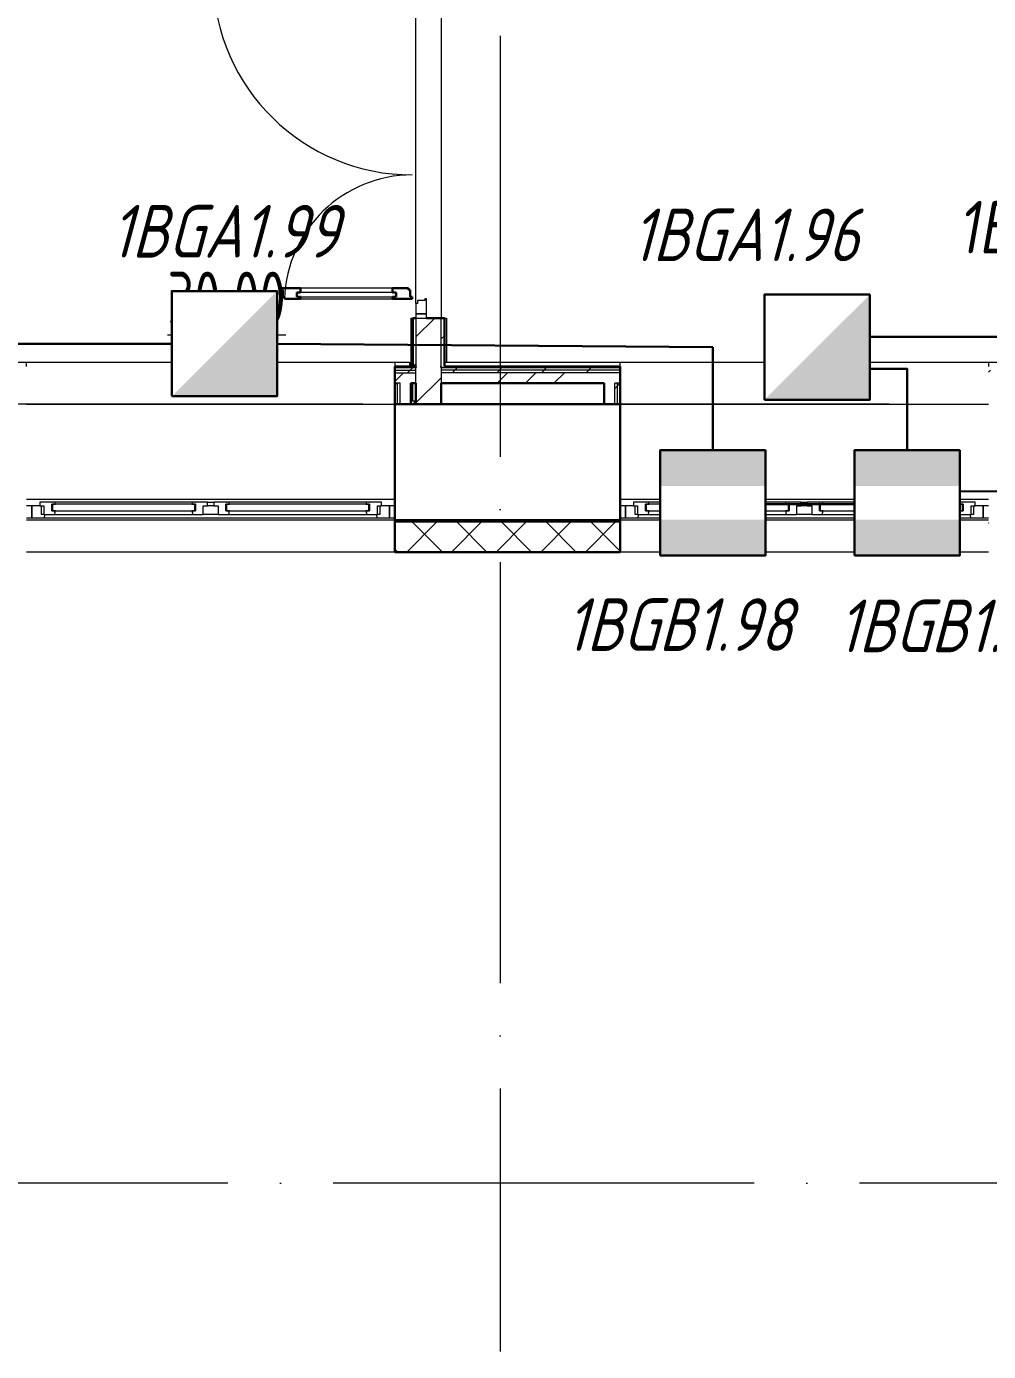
# Model space of a CAD drawing. Header units: millimetres. Extents: x -259793 to 1187961, y -549744 to 43070.
# Drawn here: x -54906 to -50336, y 10956 to 17251 of the extents above; entities that cross this region are included whole.
import ezdxf
from ezdxf import colors
from ezdxf.entities.mleader import LeaderData, LeaderLine
from ezdxf.enums import TextEntityAlignment as Align
from ezdxf.math import Vec2, Vec3

# ---------------------------------------------------------------- set-up
doc = ezdxf.new("R2010")
doc.units = ezdxf.units.MM
doc.linetypes.add('ADSK_Линия сетки', pattern=[25, 20, -2.5, 0, -2.5])
for name, color, linetype, lineweight in [('_ Окна', 7, 'Continuous', 9), ('RC-Выноски', 7, 'Continuous', 0), ('RC-Извещатели_охранные', 5, 'Continuous', 30), ('RC-Линии_связи-Адресные', 5, 'Continuous', 30), ('Двери', 252, 'Continuous', 9), ('лс', 5, 'Continuous', 30), ('Марки помещений', 252, 'Continuous', 20), ('Ограждение', 252, 'Continuous', 9), ('Окна', 252, 'Continuous', 9), ('Оси', 252, 'Continuous', 9), ('Стены внутренние', 7, 'Continuous', 18), ('Стены наружные', 7, 'Continuous', 18), ('Стены штриховка', 7, 'Continuous', 9)]:
    doc.layers.add(name, color=color, linetype=linetype, lineweight=lineweight)
doc.layers.add('RC-Позиционные_обозначения', color=7, linetype='Continuous')
doc.layers.add('Двери открывание', color=7, linetype='Continuous', lineweight=9, true_color=0xc0c0c0)
doc.styles.add('GOST Common_3', font='', dxfattribs={"height": 3.5})
doc.styles.add('RubezhCAD', font='', dxfattribs={"oblique": 10})
doc.styles.get("Standard").update_dxf_attribs({"font": ''})
doc.styles.get('GOST Common_3').set_extended_font_data('GOST 2.304 type A')
doc.styles.get('RubezhCAD').set_extended_font_data('GOST type A')
doc.styles.get('Standard').set_extended_font_data('GOST type B')

# ---------------------------------------------------------------- blocks, each defined once
blk = doc.blocks.new('RC-UGO-IOZ-02')
at = {"layer": 'RC-Извещатели_охранные'}
blk.add_attdef('PSTN', text='', height=2.5, dxfattribs=at).set_placement((0.977, 2.603), align=Align.BOTTOM_LEFT)
blk.add_wipeout([(2.5, -2.5), (2.5, 2.5), (-2.5, 2.5), (-2.5, -2.5)]).dxf.layer = 'RC-Извещатели_охранные'
blk.add_wipeout([(-2.5, -2.5), (-2.5, 2.5), (2.5, 2.5), (2.5, -2.5)]).dxf.layer = 'RC-Извещатели_охранные'
h = blk.add_hatch(color=256, dxfattribs=at)
h.dxf.hatch_style = 1
h.paths.add_polyline_path([(2.5, -2.5), (2.5, 2.5), (0, 0), (-2.5, -2.5)])
blk.add_lwpolyline([(-2.5, -2.5), (2.5, -2.5), (2.5, 2.5), (-2.5, 2.5)], close=True, dxfattribs=at)
blk = doc.blocks.new('RC-UGO-IOPPA-01')
at = {"layer": 'RC-Извещатели_охранные'}
blk.add_attdef('PSTN', text='', height=2.5, dxfattribs=at).set_placement((0.977, 2.603), align=Align.BOTTOM_LEFT)
blk.add_wipeout([(2.5, -2.5), (2.5, 2.5), (-2.5, 2.5), (-2.5, -2.5)]).dxf.layer = 'RC-Извещатели_охранные'
blk.add_wipeout([(-2.5, -2.5), (-2.5, 2.5), (2.5, 2.5), (2.5, -2.5)]).dxf.layer = 'RC-Извещатели_охранные'
h = blk.add_hatch(color=256, dxfattribs=at)
h.dxf.hatch_style = 1
h.paths.add_polyline_path([(2.5, -2.5), (2.5, 2.5), (0, 0)])
blk.add_lwpolyline([(-2.5, -2.5), (2.5, -2.5), (2.5, 2.5), (-2.5, 2.5)], close=True, dxfattribs=at)
blk = doc.blocks.new('RC-UGO-IOM-02')
at = {"layer": 'RC-Извещатели_охранные'}
blk.add_point((0, 0), dxfattribs=at)
blk.add_attdef('PSTN', text='', height=2.5, dxfattribs=at).set_placement((0.977, 2.603), align=Align.BOTTOM_LEFT)
blk.add_wipeout([(2.5, -2.5), (2.5, 2.5), (-2.5, 2.5), (-2.5, -2.5)]).dxf.layer = 'RC-Извещатели_охранные'
blk.add_wipeout([(-2.5, -2.5), (-2.5, 2.5), (2.5, 2.5), (2.5, -2.5)]).dxf.layer = 'RC-Извещатели_охранные'
h = blk.add_hatch(color=256, dxfattribs=at)
h.dxf.hatch_style = 1
h.paths.add_polyline_path([(2.5, 0.8), (2.5, 2.506), (-2.5, 2.499), (-2.5, 0.8)])
h = blk.add_hatch(color=256, dxfattribs=at)
h.dxf.hatch_style = 1
h.paths.add_polyline_path([(2.5, -2.5), (2.5, -0.794), (-2.5, -0.801), (-2.5, -2.5)])
blk.add_lwpolyline([(-2.5, -2.5), (2.5, -2.5), (2.5, 2.5), (-2.5, 2.5)], close=True, dxfattribs=at)
blk = doc.blocks.new('1 этаж')
at = {"layer": '_ Окна', "color": 251, "lineweight": 18, "true_color": 0x636466}
for p, q in [((-54786.8, 14991.3), (-54842.8, 14991.3)), ((-54842.8, 14991.3), (-54842.8, 14974.3)), ((-54785.8, 14990.3), (-54786.8, 14991.3)), ((-54784.8, 14991.3), (-54785.8, 14990.3)), ((-54770.2, 14991.3), (-54784.8, 14991.3)), ((-54767.8, 14982.3), (-54770.2, 14991.3)), ((-54118.4, 14991.3), (-54120.8, 14982.3)), ((-54103.8, 14991.3), (-54118.4, 14991.3)), ((-54102.8, 14990.3), (-54103.8, 14991.3)), ((-54101.8, 14991.3), (-54102.8, 14990.3)), ((-54045.8, 14991.3), (-54101.8, 14991.3)), ((-54045.8, 14974.3), (-54045.8, 14991.3)), ((-53959.8, 14991.3), (-54015.8, 14991.3)), ((-54015.8, 14991.3), (-54015.8, 14974.3)), ((-53958.8, 14990.3), (-53959.8, 14991.3)), ((-53957.8, 14991.3), (-53958.8, 14990.3)), ((-53943.2, 14991.3), (-53957.8, 14991.3)), ((-53940.8, 14982.3), (-53943.2, 14991.3)), ((-53291.4, 14991.3), (-53293.8, 14982.3)), ((-53276.8, 14991.3), (-53291.4, 14991.3)), ((-53275.8, 14990.3), (-53276.8, 14991.3)), ((-53274.8, 14991.3), (-53275.8, 14990.3)), ((-53218.8, 14991.3), (-53274.8, 14991.3)), ((-53218.8, 14974.3), (-53218.8, 14991.3)), ((-51966.8, 14991.3), (-52022.8, 14991.3)), ((-52022.8, 14991.3), (-52022.8, 14974.3)), ((-51965.8, 14990.3), (-51966.8, 14991.3)), ((-51964.8, 14991.3), (-51965.8, 14990.3)), ((-51950.2, 14991.3), (-51964.8, 14991.3)), ((-51947.8, 14982.3), (-51950.2, 14991.3)), ((-51298.4, 14991.3), (-51300.8, 14982.3)), ((-51283.8, 14991.3), (-51298.4, 14991.3)), ((-51282.8, 14990.3), (-51283.8, 14991.3)), ((-51281.8, 14991.3), (-51282.8, 14990.3)), ((-51225.8, 14991.3), (-51281.8, 14991.3)), ((-51225.8, 14974.3), (-51225.8, 14991.3)), ((-51139.8, 14991.3), (-51195.8, 14991.3)), ((-51195.8, 14991.3), (-51195.8, 14974.3)), ((-51138.8, 14990.3), (-51139.8, 14991.3)), ((-51137.8, 14991.3), (-51138.8, 14990.3)), ((-51123.2, 14991.3), (-51137.8, 14991.3)), ((-51120.8, 14982.3), (-51123.2, 14991.3)), ((-50471.4, 14991.3), (-50473.8, 14982.3)), ((-50456.8, 14991.3), (-50471.4, 14991.3)), ((-50455.8, 14990.3), (-50456.8, 14991.3)), ((-50454.8, 14991.3), (-50455.8, 14990.3)), ((-50398.8, 14991.3), (-50454.8, 14991.3)), ((-50398.8, 14974.3), (-50398.8, 14991.3)), ((-54842.8, 14974.3), (-54880.8, 14974.3)), ((-54880.8, 14974.3), (-54880.8, 14916.3)), ((-54842.8, 14974.3), (-54822.8, 14974.3)), ((-54834.8, 14933.3), (-54834.8, 14974.3)), ((-54822.8, 14933.3), (-54834.8, 14933.3)), ((-54822.8, 14974.3), (-54822.8, 14933.3)), ((-54822.8, 14933.3), (-54772.4, 14933.3)), ((-54821.4, 14916.3), (-54816.8, 14933.3)), ((-54785.8, 14950.3), (-54785.8, 14982.3)), ((-54785.8, 14982.3), (-54767.8, 14982.3)), ((-54767.8, 14950.3), (-54785.8, 14950.3)), ((-54772.4, 14933.3), (-54767.8, 14950.3)), ((-54120.8, 14982.3), (-54102.8, 14982.3)), ((-54102.8, 14950.3), (-54120.8, 14950.3)), ((-54120.8, 14950.3), (-54116.2, 14933.3)), ((-54116.2, 14933.3), (-54065.8, 14933.3)), ((-54102.8, 14982.3), (-54102.8, 14950.3)), ((-54065.8, 14933.3), (-54065.8, 14974.3)), ((-54065.8, 14974.3), (-54045.8, 14974.3)), ((-54015.8, 14974.3), (-53995.8, 14974.3)), ((-53995.8, 14974.3), (-53995.8, 14933.3)), ((-53995.8, 14933.3), (-53945.4, 14933.3)), ((-53958.8, 14950.3), (-53958.8, 14982.3)), ((-53958.8, 14982.3), (-53940.8, 14982.3)), ((-53940.8, 14950.3), (-53958.8, 14950.3)), ((-53945.4, 14933.3), (-53940.8, 14950.3)), ((-53293.8, 14982.3), (-53275.8, 14982.3)), ((-53275.8, 14950.3), (-53293.8, 14950.3)), ((-53293.8, 14950.3), (-53289.2, 14933.3)), ((-53289.2, 14933.3), (-53238.8, 14933.3)), ((-53275.8, 14982.3), (-53275.8, 14950.3)), ((-53244.8, 14933.3), (-53240.2, 14916.3)), ((-53238.8, 14933.3), (-53238.8, 14974.3)), ((-53238.8, 14974.3), (-53218.8, 14974.3)), ((-53226.8, 14933.3), (-53238.8, 14933.3)), ((-53226.8, 14974.3), (-53226.8, 14933.3)), ((-53180.8, 14974.3), (-53218.8, 14974.3)), ((-53180.8, 14916.3), (-53180.8, 14974.3)), ((-52022.8, 14974.3), (-52060.8, 14974.3)), ((-52060.8, 14974.3), (-52060.8, 14916.3)), ((-52022.8, 14974.3), (-52002.8, 14974.3)), ((-52014.8, 14933.3), (-52014.8, 14974.3)), ((-52002.8, 14933.3), (-52014.8, 14933.3)), ((-52002.8, 14974.3), (-52002.8, 14933.3)), ((-52002.8, 14933.3), (-51952.4, 14933.3)), ((-52001.4, 14916.3), (-51996.8, 14933.3)), ((-51965.8, 14950.3), (-51965.8, 14982.3)), ((-51965.8, 14982.3), (-51947.8, 14982.3)), ((-51947.8, 14950.3), (-51965.8, 14950.3)), ((-51952.4, 14933.3), (-51947.8, 14950.3)), ((-51300.8, 14982.3), (-51282.8, 14982.3)), ((-51282.8, 14950.3), (-51300.8, 14950.3)), ((-51300.8, 14950.3), (-51296.2, 14933.3)), ((-51296.2, 14933.3), (-51245.8, 14933.3)), ((-51282.8, 14982.3), (-51282.8, 14950.3)), ((-51245.8, 14933.3), (-51245.8, 14974.3)), ((-51245.8, 14974.3), (-51225.8, 14974.3)), ((-51195.8, 14974.3), (-51175.8, 14974.3)), ((-51175.8, 14974.3), (-51175.8, 14933.3)), ((-51175.8, 14933.3), (-51125.4, 14933.3)), ((-51138.8, 14950.3), (-51138.8, 14982.3)), ((-51138.8, 14982.3), (-51120.8, 14982.3)), ((-51120.8, 14950.3), (-51138.8, 14950.3)), ((-51125.4, 14933.3), (-51120.8, 14950.3)), ((-50473.8, 14982.3), (-50455.8, 14982.3)), ((-50455.8, 14950.3), (-50473.8, 14950.3)), ((-50473.8, 14950.3), (-50469.2, 14933.3)), ((-50469.2, 14933.3), (-50418.8, 14933.3)), ((-50455.8, 14982.3), (-50455.8, 14950.3)), ((-50424.8, 14933.3), (-50420.2, 14916.3)), ((-50418.8, 14933.3), (-50418.8, 14974.3)), ((-50418.8, 14974.3), (-50398.8, 14974.3)), ((-50406.8, 14933.3), (-50418.8, 14933.3)), ((-50406.8, 14974.3), (-50406.8, 14933.3)), ((-50360.8, 14974.3), (-50398.8, 14974.3)), ((-50360.8, 14916.3), (-50360.8, 14974.3)), ((-54880.8, 14916.3), (-54821.4, 14916.3)), ((-53240.2, 14916.3), (-53180.8, 14916.3)), ((-52060.8, 14916.3), (-52001.4, 14916.3)), ((-50420.2, 14916.3), (-50360.8, 14916.3))]:
    blk.add_line(p, q, dxfattribs=at)
at = {"layer": '_ Окна', "color": 251, "true_color": 0x636466}
for p, q in [((-54880.8, 14974.3), (-54905.8, 14974.3)), ((-54880.8, 14916.3), (-54880.8, 14974.3)), ((-54782.8, 14982.3), (-54785.8, 14982.3)), ((-54785.8, 14982.3), (-54785.8, 14950.3)), ((-54785.8, 14950.3), (-54782.8, 14950.3)), ((-54105.8, 14982.3), (-54782.8, 14982.3)), ((-54782.8, 14982.3), (-54782.8, 14950.3)), ((-54782.8, 14950.3), (-54782.8, 14982.3)), ((-54782.8, 14950.3), (-54105.8, 14950.3)), ((-54105.8, 14950.3), (-54105.8, 14982.3)), ((-54105.8, 14982.3), (-54105.8, 14950.3)), ((-54102.8, 14982.3), (-54105.8, 14982.3)), ((-54105.8, 14950.3), (-54102.8, 14950.3)), ((-54102.8, 14950.3), (-54102.8, 14982.3)), ((-53955.8, 14982.3), (-53958.8, 14982.3)), ((-53958.8, 14982.3), (-53958.8, 14950.3)), ((-53958.8, 14950.3), (-53955.8, 14950.3)), ((-53278.8, 14982.3), (-53955.8, 14982.3)), ((-53955.8, 14982.3), (-53955.8, 14950.3)), ((-53955.8, 14950.3), (-53955.8, 14982.3)), ((-53955.8, 14950.3), (-53278.8, 14950.3)), ((-53278.8, 14950.3), (-53278.8, 14982.3)), ((-53278.8, 14982.3), (-53278.8, 14950.3)), ((-53275.8, 14982.3), (-53278.8, 14982.3)), ((-53278.8, 14950.3), (-53275.8, 14950.3)), ((-53275.8, 14950.3), (-53275.8, 14982.3)), ((-53155.8, 14974.3), (-53180.8, 14974.3)), ((-53180.8, 14974.3), (-53180.8, 14916.3)), ((-52060.8, 14974.3), (-52085.8, 14974.3)), ((-52060.8, 14916.3), (-52060.8, 14974.3)), ((-51962.8, 14982.3), (-51965.8, 14982.3)), ((-51965.8, 14982.3), (-51965.8, 14950.3)), ((-51965.8, 14950.3), (-51962.8, 14950.3)), ((-51285.8, 14982.3), (-51962.8, 14982.3)), ((-51962.8, 14982.3), (-51962.8, 14950.3)), ((-51962.8, 14950.3), (-51962.8, 14982.3)), ((-51962.8, 14950.3), (-51285.8, 14950.3)), ((-51285.8, 14950.3), (-51285.8, 14982.3)), ((-51285.8, 14982.3), (-51285.8, 14950.3)), ((-51282.8, 14982.3), (-51285.8, 14982.3)), ((-51285.8, 14950.3), (-51282.8, 14950.3)), ((-51282.8, 14950.3), (-51282.8, 14982.3)), ((-51135.8, 14982.3), (-51138.8, 14982.3)), ((-51138.8, 14982.3), (-51138.8, 14950.3)), ((-51138.8, 14950.3), (-51135.8, 14950.3)), ((-50458.8, 14982.3), (-51135.8, 14982.3)), ((-51135.8, 14982.3), (-51135.8, 14950.3)), ((-51135.8, 14950.3), (-51135.8, 14982.3)), ((-51135.8, 14950.3), (-50458.8, 14950.3)), ((-50458.8, 14950.3), (-50458.8, 14982.3)), ((-50458.8, 14982.3), (-50458.8, 14950.3)), ((-50455.8, 14982.3), (-50458.8, 14982.3)), ((-50458.8, 14950.3), (-50455.8, 14950.3)), ((-50455.8, 14950.3), (-50455.8, 14982.3)), ((-50335.8, 14974.3), (-50360.8, 14974.3)), ((-50360.8, 14974.3), (-50360.8, 14916.3)), ((-54905.8, 14916.3), (-54880.8, 14916.3)), ((-53180.8, 14916.3), (-53155.8, 14916.3)), ((-52085.8, 14916.3), (-52060.8, 14916.3)), ((-50360.8, 14916.3), (-50335.8, 14916.3))]:
    blk.add_line(p, q, dxfattribs=at)
at = {"layer": 'Двери', "color": 251, "lineweight": 30, "true_color": 0x636466}
for p, q in [((-53603.8, 16008.3), (-53697.8, 16008.3)), ((-53697.8, 16008.3), (-53697.8, 16000.3)), ((-53697.8, 16000.3), (-53688.8, 16000.3)), ((-53688.8, 16000.3), (-53688.8, 15966.3)), ((-53603.8, 16008.3), (-53603.8, 15988.3)), ((-53091.8, 16008.3), (-53167.8, 16008.3)), ((-53167.8, 16008.3), (-53167.8, 15988.3)), ((-53091.8, 16000.3), (-53091.8, 16008.3)), ((-53082.8, 16000.3), (-53091.8, 16000.3)), ((-53082.8, 15966.3), (-53082.8, 16000.3)), ((-53688.8, 15966.3), (-53679.8, 15966.3)), ((-53679.8, 15966.3), (-53679.8, 15958.3)), ((-53679.8, 15958.3), (-53603.8, 15958.3)), ((-53603.8, 15988.3), (-53621.8, 15988.3)), ((-53621.8, 15988.3), (-53621.8, 15967.3)), ((-53621.8, 15967.3), (-53603.8, 15967.3)), ((-53603.8, 15967.3), (-53603.8, 15958.3)), ((-53167.8, 15988.3), (-53149.8, 15988.3)), ((-53167.8, 15967.3), (-53167.8, 15958.3)), ((-53149.8, 15967.3), (-53167.8, 15967.3)), ((-53167.8, 15958.3), (-53073.8, 15958.3)), ((-53149.8, 15988.3), (-53149.8, 15967.3)), ((-53073.8, 15966.3), (-53082.8, 15966.3)), ((-53073.8, 15958.3), (-53073.8, 15966.3))]:
    blk.add_line(p, q, dxfattribs=at)
at = {"layer": 'Двери', "color": 251, "true_color": 0x636466}
for p, q in [((-53167.8, 16008.3), (-53603.8, 16008.3)), ((-53149.8, 15988.3), (-53621.8, 15988.3)), ((-53621.8, 15988.3), (-53621.8, 15967.3)), ((-53621.8, 15967.3), (-53149.8, 15967.3)), ((-53603.8, 15958.3), (-53167.8, 15958.3)), ((-53149.8, 15967.3), (-53149.8, 15988.3)), ((-53055.8, 15935.3), (-53055.8, 15886.3)), ((-53047.8, 15935.3), (-53055.8, 15935.3)), ((-53013.8, 15949.3), (-53047.8, 15949.3)), ((-53047.8, 15949.3), (-53047.8, 15935.3)), ((-53005.8, 15958.3), (-53013.8, 15958.3)), ((-53013.8, 15958.3), (-53013.8, 15949.3)), ((-53005.8, 15886.3), (-53005.8, 15958.3)), ((-53005.8, 15886.3), (-53055.8, 15886.3)), ((-53055.8, 15886.3), (-53055.8, 15866.3)), ((-53055.8, 15886.3), (-53005.8, 15886.3)), ((-53055.8, 15866.3), (-53005.8, 15866.3)), ((-53005.8, 15866.3), (-53005.8, 15886.3))]:
    blk.add_line(p, q, dxfattribs=at)
at = {"layer": 'Двери открывание', "color": 251, "true_color": 0x636466}
for centre, radius, start, end in [((-53073.8, 17492.3), 946, 181.09026, 270), ((-53073.8, 15940.3), 606, 90, 178.29789)]:
    blk.add_arc(centre, radius, start, end, dxfattribs=at)
at = {"layer": 'Ограждение', "color": 251, "true_color": 0x636466}
for p, q in [((-53080.8, 15866.3), (-53070.8, 15866.3)), ((-53080.8, 15866.3), (-53080.8, 15636.3)), ((-52920.8, 15866.3), (-52910.8, 15866.3)), ((-52910.8, 15866.3), (-52910.8, 15656.3)), ((-58440.9, 15656.3), (-53085.8, 15656.3)), ((-54905.8, 15636.3), (-54905.8, 15656.3)), ((-54905.8, 15656.3), (-53155.8, 15656.3)), ((-53155.8, 15656.3), (-53155.8, 15636.3)), ((-53085.8, 15656.3), (-53085.8, 15636.3)), ((-52920.8, 15656.3), (-49495.8, 15656.3)), ((-52085.8, 15636.3), (-52085.8, 15656.3)), ((-52085.8, 15656.3), (-50335.8, 15656.3)), ((-50335.8, 15656.3), (-50335.8, 15636.3)), ((-53070.8, 15472.3), (-53070.8, 15556.3)), ((-54905.8, 15456.3), (-53155.8, 15456.3)), ((-53071.8, 15472.3), (-53080.8, 15481.3)), ((-52085.8, 15456.3), (-50335.8, 15456.3)), ((-54905.8, 15006.3), (-53155.8, 15006.3)), ((-52085.8, 15006.3), (-50335.8, 15006.3))]:
    blk.add_line(p, q, dxfattribs=at)
at = {"layer": 'Окна', "color": 251, "true_color": 0x636466}
for p, q in [((-54784.8, 14991.3), (-54786.8, 14991.3)), ((-54118.4, 14991.3), (-54770.2, 14991.3)), ((-54101.8, 14991.3), (-54103.8, 14991.3)), ((-54045.8, 14991.3), (-54015.8, 14991.3)), ((-53957.8, 14991.3), (-53959.8, 14991.3)), ((-53291.4, 14991.3), (-53943.2, 14991.3)), ((-53274.8, 14991.3), (-53276.8, 14991.3)), ((-51964.8, 14991.3), (-51966.8, 14991.3)), ((-51298.4, 14991.3), (-51950.2, 14991.3)), ((-51281.8, 14991.3), (-51283.8, 14991.3)), ((-51225.8, 14991.3), (-51195.8, 14991.3)), ((-51137.8, 14991.3), (-51139.8, 14991.3)), ((-50471.4, 14991.3), (-51123.2, 14991.3)), ((-50454.8, 14991.3), (-50456.8, 14991.3)), ((-54772.4, 14933.3), (-54116.2, 14933.3)), ((-53995.8, 14933.3), (-54065.8, 14933.3)), ((-54015.8, 14974.3), (-54045.8, 14974.3)), ((-53945.4, 14933.3), (-53289.2, 14933.3)), ((-51952.4, 14933.3), (-51296.2, 14933.3)), ((-51175.8, 14933.3), (-51245.8, 14933.3)), ((-51195.8, 14974.3), (-51225.8, 14974.3)), ((-51125.4, 14933.3), (-50469.2, 14933.3)), ((-54821.4, 14916.3), (-53240.2, 14916.3)), ((-52001.4, 14916.3), (-50420.2, 14916.3))]:
    blk.add_line(p, q, dxfattribs=at)
at = {"layer": 'Оси', "color": 251, "linetype": 'ADSK_Линия сетки', "ltscale": 100, "true_color": 0x636466}
for p, q in [((-52655.8, 32206.9), (-52655.8, 10956.3)), ((-805.8, 15456.3), (-72528.1, 15456.3)), ((-26448.4, 11756.3), (-72528.1, 11756.3))]:
    blk.add_line(p, q, dxfattribs=at)
at = {"layer": 'Стены внутренние', "color": 251, "lineweight": 30, "true_color": 0x636466}
for p, q in [((-53155.8, 15456.3), (-53155.8, 14906.3)), ((-53055.8, 15456.3), (-53080.8, 15456.3)), ((-52160.8, 15456.3), (-52935.8, 15456.3)), ((-52085.8, 14906.3), (-52085.8, 15456.3)), ((-53155.8, 14906.3), (-52085.8, 14906.3)), ((-53155.8, 14896.3), (-53155.8, 14754.3)), ((-52085.8, 14754.3), (-52085.8, 14896.3)), ((-53155.8, 14754.3), (-52085.8, 14754.3))]:
    blk.add_line(p, q, dxfattribs=at)
at = {"layer": 'Стены внутренние', "color": 251, "true_color": 0x636466}
for p, q in [((-53155.8, 14906.3), (-54905.8, 14906.3)), ((-50335.8, 14906.3), (-52085.8, 14906.3)), ((-53155.8, 14754.3), (-54905.8, 14754.3)), ((-50335.8, 14754.3), (-52085.8, 14754.3))]:
    blk.add_line(p, q, dxfattribs=at)
at = {"layer": 'Стены внутренние', "color": 251, "linetype": 'Continuous', "lineweight": 9, "true_color": 0x636466}
for p, q in [((-53097.7, 14756.3), (-52957.7, 14896.3)), ((-52931.9, 14756.3), (-53071.9, 14896.3)), ((-52885.6, 14756.3), (-52745.6, 14896.3)), ((-52719.8, 14756.3), (-52859.8, 14896.3)), ((-52673.5, 14756.3), (-52533.5, 14896.3)), ((-52507.7, 14756.3), (-52647.7, 14896.3)), ((-52461.3, 14756.3), (-52321.3, 14896.3)), ((-52295.5, 14756.3), (-52435.5, 14896.3)), ((-52249.2, 14756.3), (-52109.2, 14896.3)), ((-52087.8, 14760.7), (-52223.4, 14896.3)), ((-50333.8, 14889.5), (-50335.8, 14893)), ((-53144.1, 14756.3), (-53153.8, 14766)), ((-53045.9, 14756.3), (-53047, 14754.3))]:
    blk.add_line(p, q, dxfattribs=at)
at = {"layer": 'Стены наружные', "color": 251, "true_color": 0x636466}
for p, q in [((-52935.8, 17566.3), (-52935.8, 15866.3)), ((-53055.8, 15935.3), (-53055.8, 17497.3)), ((-53080.8, 15472.3), (-53063.3, 15472.3)), ((-53063.3, 15457.3), (-53080.8, 15457.3)), ((-53063.3, 15457.3), (-53063.3, 15472.3))]:
    blk.add_line(p, q, dxfattribs=at)
at = {"layer": 'Стены наружные', "color": 251, "lineweight": 30, "true_color": 0x636466}
for p, q in [((-53070.8, 15866.3), (-53070.8, 15636.3)), ((-53055.8, 15866.3), (-53070.8, 15866.3)), ((-52920.8, 15866.3), (-53005.8, 15866.3)), ((-52920.8, 15636.3), (-52920.8, 15866.3)), ((-53070.8, 15636.3), (-53155.8, 15636.3)), ((-53155.8, 15636.3), (-53155.8, 15456.3)), ((-53055.8, 15631.3), (-53055.8, 15636.3)), ((-52935.8, 15631.3), (-52935.8, 15636.3)), ((-52085.8, 15636.3), (-52920.8, 15636.3)), ((-52085.8, 15456.3), (-52085.8, 15636.3)), ((-53080.8, 15556.3), (-53055.8, 15556.3)), ((-53080.8, 15456.3), (-53080.8, 15556.3)), ((-53055.8, 15556.3), (-53055.8, 15456.3)), ((-52935.8, 15456.3), (-52935.8, 15556.3)), ((-52935.8, 15556.3), (-52160.8, 15556.3)), ((-52160.8, 15556.3), (-52160.8, 15456.3)), ((-53155.8, 15456.3), (-53080.8, 15456.3)), ((-53055.8, 15456.3), (-52935.8, 15456.3)), ((-52160.8, 15456.3), (-52085.8, 15456.3)), ((-53155.8, 14906.3), (-53155.8, 14896.3)), ((-52085.8, 14896.3), (-52085.8, 14906.3))]:
    blk.add_line(p, q, dxfattribs=at)
at = {"layer": 'Стены наружные', "color": 251, "linetype": 'Continuous', "lineweight": 9, "true_color": 0x636466}
for p, q in [((-53055.8, 15777), (-52966.6, 15866.3)), ((-52935.8, 15766.7), (-52920.8, 15781.7)), ((-53096.3, 15606.3), (-53083.8, 15618.8)), ((-53083.8, 15618.8), (-53071.3, 15631.3)), ((-53071.3, 15631.3), (-53066.3, 15636.3)), ((-53066.3, 15636.3), (-53055.8, 15646.7)), ((-52884.1, 15606.3), (-52871.6, 15618.8)), ((-52871.6, 15618.8), (-52859.1, 15631.3)), ((-52672, 15606.3), (-52659.5, 15618.8)), ((-52659.5, 15618.8), (-52647, 15631.3)), ((-52647, 15631.3), (-52642, 15636.3)), ((-52459.9, 15606.3), (-52447.4, 15618.8)), ((-52447.4, 15618.8), (-52434.9, 15631.3)), ((-52247.7, 15606.3), (-52235.2, 15618.8)), ((-52235.2, 15618.8), (-52222.7, 15631.3)), ((-52222.7, 15631.3), (-52217.7, 15636.3)), ((-50335.8, 15609), (-50326, 15618.8)), ((-53155.8, 15564.5), (-53114.1, 15606.3)), ((-53155.8, 15546.7), (-53146.3, 15556.3)), ((-53055.8, 15462.7), (-52935.8, 15582.7)), ((-52670.6, 15556.3), (-52620.6, 15606.3)), ((-52535.7, 15556.3), (-52485.7, 15606.3)), ((-52400.7, 15556.3), (-52350.7, 15606.3)), ((-52098.3, 15543.6), (-52085.8, 15556.1)), ((-52110.8, 15531.1), (-52098.3, 15543.6))]:
    blk.add_line(p, q, dxfattribs=at)
at = {"layer": 'Стены штриховка', "color": 251, "true_color": 0x636466}
for p, q in [((-53055.8, 15866.3), (-53055.8, 15636.3)), ((-52935.8, 15636.3), (-52935.8, 15866.3)), ((-53155.8, 15631.3), (-53055.8, 15631.3)), ((-53055.8, 15631.3), (-53155.8, 15631.3)), ((-53155.8, 15618.8), (-53055.8, 15618.8)), ((-53055.8, 15556.3), (-53055.8, 15631.3)), ((-52935.8, 15631.3), (-52085.8, 15631.3)), ((-52935.8, 15631.3), (-52935.8, 15556.3)), ((-52085.8, 15618.8), (-52935.8, 15618.8)), ((-53155.8, 15606.3), (-53055.8, 15606.3)), ((-53130.8, 15556.3), (-53155.8, 15556.3)), ((-53143.3, 15456.3), (-53143.3, 15556.3)), ((-53130.8, 15456.3), (-53130.8, 15556.3)), ((-52085.8, 15606.3), (-52935.8, 15606.3)), ((-52110.8, 15456.3), (-52110.8, 15556.3)), ((-52085.8, 15556.3), (-52110.8, 15556.3)), ((-52098.3, 15456.3), (-52098.3, 15556.3)), ((-52085.8, 14896.3), (-53155.8, 14896.3)), ((-53153.8, 14756.3), (-53153.8, 14896.3)), ((-52087.8, 14896.3), (-52087.8, 14756.3)), ((-52087.8, 14756.3), (-53153.8, 14756.3))]:
    blk.add_line(p, q, dxfattribs=at)
at = {"layer": 'Марки помещений', "color": 251, "true_color": 0x636466, "style": 'GOST Common_3', "width": 0.9}
blk.add_text('%%U30,00', height=250, dxfattribs=at).set_placement((-54236.4, 15836.5))

msp = doc.modelspace()

# ---------------------------------------------------------------- block references
msp.add_blockref('1 этаж', (0, 0))

# ---------------------------------------------------------------- next in the draw order: block references
at = {"layer": 'RC-Извещатели_охранные', "color": 1, "ltscale": 0.01}
ref = msp.add_blockref('RC-UGO-IOZ-02', (-53965.68448, 15744.38635), dxfattribs=dict(at, xscale=100, yscale=100, zscale=100))
ref.add_attrib('PSTN', '1BGA1.99', dxfattribs={"layer": 'RC-Позиционные_обозначения', "height": 250, "style": 'RubezhCAD', "oblique": 15}).set_placement((-53965.68448, 16078.57425), align=Align.BOTTOM_CENTER)
ref = msp.add_blockref('RC-UGO-IOZ-02', (-51150.23961, 15727.38635), dxfattribs=dict(at, xscale=100, yscale=100, zscale=100))
ref.add_attrib('PSTN', '1BGA1.96', dxfattribs={"layer": 'RC-Позиционные_обозначения', "height": 250, "style": 'RubezhCAD', "oblique": 15}).set_placement((-51492.41096, 16061.57425), align=Align.BOTTOM_CENTER)
ref = msp.add_blockref('RC-UGO-IOM-02', (-51645.85136, 14987.96124), dxfattribs=dict(at, xscale=100, yscale=100, zscale=100))
ref.add_attrib('PSTN', '1BGB1.98', dxfattribs={"layer": 'RC-Позиционные_обозначения', "height": 250, "style": 'RubezhCAD', "oblique": 15}).set_placement((-51807.9036, 14209.85937), align=Align.BOTTOM_CENTER)

# ---------------------------------------------------------------- next in the draw order: leaders
at = {"layer": 'RC-Выноски', "ltscale": 0.01}
ml = msp.add_multileader_mtext('Standard', dxfattribs=at)
ml.set_content('ШС1.3', color=256, style='RubezhCAD')
ml.set_leader_properties()
ml.build(insert=Vec2(0, 0))
ml.multileader.update_dxf_attribs({"has_text_frame": 1, "text_left_attachment_type": 6, "text_right_attachment_type": 6, "dogleg_length": 2, "arrow_head_size": 400, "scale": 100})
ctx = ml.context
ctx.base_point, ctx.scale, ctx.char_height, ctx.arrow_head_size, ctx.landing_gap_size, ctx.plane_origin = Vec3(-50336.15176, 15041.80328), 100, 250, 400, 100, Vec3(-334989.08904, -29494.91227)
ctx.left_attachment, ctx.right_attachment, ctx.text_align_type = 6, 6, 2
notes = []
notes.append((ctx, [(1, (1, 1, 0), (-49240.84541, 15041.80328), (-1, 0), 200, [(0, [(-48162.94612, 15041.80328)], 0, [])])]))
ctx.mtext.insert, ctx.mtext.alignment, ctx.mtext.flow_direction = Vec3(-49540.84541, 15341.80328), 3, 5
ctx.mtext.has_bg_fill, ctx.mtext.bg_color, ctx.mtext.bg_scale_factor, ctx.mtext.bg_transparency, ctx.mtext.use_window_bg_color = 1, -1027028792, 1.5, 0, 1
for ctx, leaders in notes:
    for number, flags, end, landing, length, lines in leaders:
        leader = LeaderData()
        leader.index, (leader.has_last_leader_line, leader.has_dogleg_vector, leader.attachment_direction) = number, flags
        leader.last_leader_point, leader.dogleg_vector, leader.dogleg_length = Vec3(end), Vec3(landing), length
        for number, points, colour, breaks in lines:
            line = LeaderLine()
            line.index, line.vertices, line.color, line.breaks = number, Vec3.list(points), colors.encode_raw_color(colour), breaks
            leader.lines.append(line)
        ctx.leaders.append(leader)

# ---------------------------------------------------------------- next in the draw order: linework, layer by layer
at = {"layer": 'RC-Линии_связи-Адресные'}
msp.add_line((-53715.68448, 15744.38635), (-51645.85136, 15727.38635), dxfattribs=at)
at = {"layer": 'лс'}
for p, q in [((-54215.68448, 15744.38635), (-56350.13019, 15744.38635)), ((-51645.85136, 15237.96124), (-51645.85136, 15727.38635))]:
    msp.add_line(p, q, dxfattribs=at)
msp.add_lwpolyline([(-49588.26941, 15777.29376), (-50900.23961, 15777.29376)], dxfattribs=at)

# ---------------------------------------------------------------- next in the draw order: block references
at = {"layer": 'RC-Извещатели_охранные', "color": 1, "ltscale": 0.01}
ref = msp.add_blockref('RC-UGO-IOM-02', (-50722.64973, 14987.96124), dxfattribs=dict(at, xscale=100, yscale=100, zscale=100))
ref.add_attrib('PSTN', '1BGB1.97', dxfattribs={"layer": 'RC-Позиционные_обозначения', "height": 250, "style": 'RubezhCAD', "oblique": 15}).set_placement((-50520.57387, 14203.7769), align=Align.BOTTOM_CENTER)

# ---------------------------------------------------------------- next in the draw order: linework, layer by layer
at = {"layer": 'лс'}
for points in [[(-50722.64973, 15237.96124), (-50722.64973, 15625.44898), (-50900.23961, 15625.44898)], [(-50972.64973, 14982.26895), (-51395.85136, 14982.26895)]]:
    msp.add_lwpolyline(points, dxfattribs=at)

# ---------------------------------------------------------------- next in the draw order: block references
at = {"layer": 'RC-Извещатели_охранные'}
ref = msp.add_blockref('RC-UGO-IOPPA-01', (-49338.26941, 15777.29376), dxfattribs=dict(at, xscale=100, yscale=100, zscale=100))
ref.add_attrib('PSTN', '1BGL1.95', dxfattribs={"layer": 'RC-Позиционные_обозначения', "height": 250, "style": 'RubezhCAD', "oblique": 10}).set_placement((-49961.49149, 16098.13143), align=Align.BOTTOM_CENTER)

doc.saveas('drawing.dxf')
